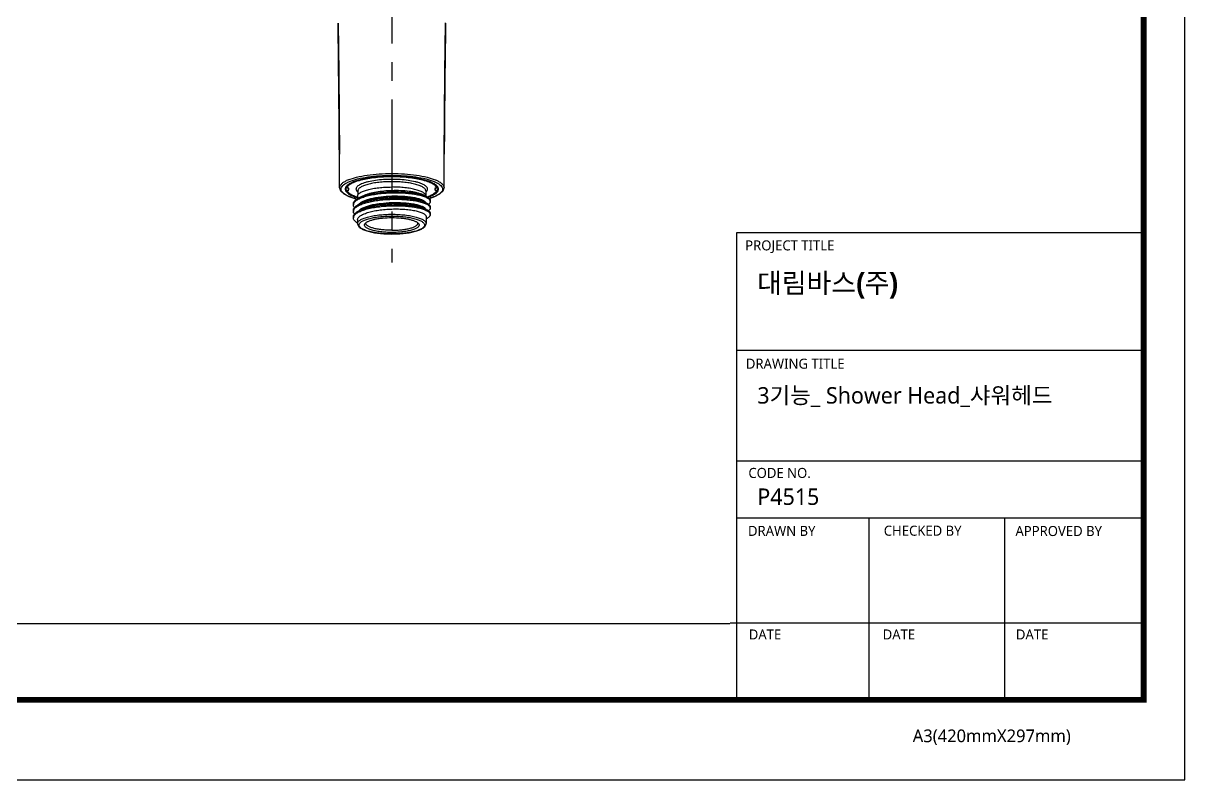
# Model space of a CAD drawing. Extents: x 4 to 1239, y 0 to 509.
# Drawn here: x 189.2 to 344.9, y 0 to 101.4 of the extents above; entities that cross this region are included whole.
import ezdxf

# ---------------------------------------------------------------- set-up
doc = ezdxf.new("R2010")
doc.units = 0
doc.header["$LTSCALE"] = 10
doc.header["$MEASUREMENT"] = 0
doc.linetypes.add('CENTER', pattern=[2, 1.25, -0.25, 0.25, -0.25])
doc.layers.get('0').update_dxf_attribs({"linetype": 'CONTINUOUS'})
doc.layers.add('02___PRT_ALL_AXES', color=7, linetype='CONTINUOUS')
doc.styles.add('Daelim Dimension', font='')
doc.styles.get('Daelim Dimension').set_extended_font_data('NanumGothic')

msp = doc.modelspace()

# ---------------------------------------------------------------- linework, layer by layer
at = {"color": 7, "linetype": 'Continuous'}
for p, q in [((245.751, 94.728), (245.837, 101.385)), ((231.629, 79.322), (231.603, 83.812)), ((245.631, 79.32), (245.657, 83.811)), ((231.629, 79.321), (231.629, 79.322)), ((231.629, 79.321), (231.76, 78.9)), ((232.38, 79.146), (232.38, 79.129)), ((232.455, 79.143), (232.463, 79.351)), ((232.455, 79.143), (232.461, 79.098)), ((232.851, 79.265), (232.606, 79.265)), ((232.606, 78.993), (232.851, 78.993)), ((232.83, 79.265), (232.83, 79.129)), ((234.929, 78.281), (234.458, 78.083)), ((243.102, 78.234), (242.631, 78.432)), ((244.654, 79.265), (244.408, 79.265)), ((244.408, 78.993), (244.654, 78.993)), ((244.43, 79.265), (244.43, 79.129)), ((244.797, 79.351), (244.804, 79.143)), ((244.798, 79.098), (244.804, 79.143)), ((244.88, 79.129), (244.879, 79.146)), ((245.498, 78.898), (245.631, 79.32)), ((233.48, 77.175), (233.48, 77.024)), ((233.48, 76.302), (233.48, 76.151)), ((234.929, 77.409), (234.458, 77.21)), ((234.929, 76.536), (234.458, 76.337)), ((243.102, 77.361), (242.631, 77.559)), ((243.102, 76.488), (242.631, 76.687)), ((243.78, 77.46), (243.78, 77.611)), ((243.78, 76.587), (243.78, 76.738)), ((233.48, 75.429), (233.48, 75.278)), ((243.78, 75.715), (243.78, 75.866))]:
    msp.add_line(p, q, dxfattribs=at)
at = {"color": 5, "ltscale": 40}
for p, q in [((339.366, 73.291), (284.831, 73.291)), ((339.366, 57.528), (284.831, 57.528)), ((339.366, 57.528), (284.831, 57.528)), ((339.366, 42.699), (284.831, 42.699)), ((339.366, 42.699), (284.831, 42.699)), ((339.366, 35.052), (284.831, 35.052)), ((339.366, 35.052), (284.831, 35.052)), ((302.544, 35.052), (302.544, 10.706)), ((320.723, 35.052), (320.723, 10.706)), ((339.366, 20.988), (283.969, 20.988)), ((339.366, 20.988), (285.256, 20.988)), ((339.366, 10.706), (292.629, 10.706))]:
    msp.add_line(p, q, dxfattribs=at)
at = {"color": 5, "ltscale": 0.5}
msp.add_line((284.831, 73.291), (284.831, 10.376), dxfattribs=at)
at = {"color": 5}
msp.add_line((9.145, 20.949), (283.903, 20.949), dxfattribs=at)
at = {"ltscale": 0.5}
msp.add_lwpolyline([(3.658, 0), (344.886, 0), (344.886, 250.024), (3.658, 250.024)], close=True, dxfattribs=at)
at = {"color": 5, "linetype": 'ByBlock', "lineweight": 200, "const_width": 0.786}
msp.add_lwpolyline([(9.145, 10.706), (339.366, 10.706), (339.366, 244.219), (9.145, 244.219)], close=True, dxfattribs=at)
at = {"color": 7, "linetype": 'Continuous'}
for points in [[(231.423, 101.353), (231.508, 94.728), (231.565, 88.973), (231.603, 83.812)], [(245.657, 83.811), (245.695, 88.973), (245.751, 94.728)], [(231.76, 78.9), (232.18, 78.487), (232.872, 78.122), (233.788, 77.817), (233.918, 77.789)], [(243.659, 77.88), (244.387, 78.122), (245.078, 78.486), (245.498, 78.898)]]:
    msp.add_lwpolyline(points, dxfattribs=at)
for centre, radius, start, end in [((-1963.723, 70.136), 2195.368, 0.356942, 0.814758), ((2441.062, 70.135), 2195.447, 179.185278, 179.643082), ((233.035, 79.059), 0.669, 148.91648, 153.21013), ((234.648, 75.827), 4.906, 112.19559, 115.03465), ((244.225, 79.059), 0.669, 26.78987, 31.08352), ((231.809, 79.323), 0.18, 180.31832, 185.00231), ((232.843, 79.129), 0.463, 180.01709, 186.7994), ((232.982, 79.085), 0.61, 153.23023, 156.57395), ((236.265, 85.543), 7.888, 253.0455, 253.42002), ((244.277, 79.085), 0.61, 23.42605, 26.76977), ((244.416, 79.129), 0.463, 353.2006, 359.98291), ((245.451, 79.323), 0.18, 354.43396, 359.67808), ((235.391, 74.567), 0.261, 173.43672, 179.98762), ((241.869, 74.567), 0.261, 0.01238, 6.56328)]:
    msp.add_arc(centre, radius, start, end, dxfattribs=at)
for points, knots in [([(232.795, 80.37), (233.157, 80.519), (233.993, 80.769), (235.377, 81.026), (236.954, 81.188), (238.061, 81.225), (238.63, 81.225)], [0, 0, 0, 0, 0.1982904, 0.4397489, 0.711878, 1, 1, 1, 1]), ([(232.961, 80.152), (233.313, 80.297), (234.125, 80.539), (235.469, 80.787), (237.001, 80.943), (238.077, 80.978), (238.63, 80.978)], [0, 0, 0, 0, 0.1982592, 0.4397027, 0.7118436, 1, 1, 1, 1]), ([(238.63, 81.225), (239.199, 81.225), (240.306, 81.188), (241.883, 81.026), (243.267, 80.769), (244.102, 80.519), (244.465, 80.37)], [0, 0, 0, 0, 0.288122, 0.5602511, 0.8017096, 1, 1, 1, 1]), ([(238.63, 80.978), (239.183, 80.978), (240.258, 80.943), (241.79, 80.787), (243.135, 80.539), (243.947, 80.297), (244.299, 80.152)], [0, 0, 0, 0, 0.2881564, 0.5602973, 0.8017408, 1, 1, 1, 1]), ([(231.629, 79.322), (231.629, 79.407), (231.679, 79.594), (231.877, 79.842), (232.182, 80.075), (232.432, 80.207), (232.572, 80.273)], [0, 0, 0, 0, 0.1823674, 0.3983369, 0.6679285, 1, 1, 1, 1]), ([(231.829, 79.131), (231.829, 79.211), (231.875, 79.387), (232.055, 79.623), (232.334, 79.845), (232.563, 79.97), (232.692, 80.033)], [0, 0, 0, 0, 0.1848091, 0.4019192, 0.6706352, 1, 1, 1, 1]), ([(232.921, 79.821), (232.822, 79.761), (232.651, 79.641), (232.51, 79.483), (232.462, 79.404)], [0, 0, 0, 0, 0.5536451, 1, 1, 1, 1]), ([(244.654, 79.265), (244.619, 79.38), (244.496, 79.544), (244.277, 79.722), (244.051, 79.861), (243.78, 79.994), (243.466, 80.119), (243.109, 80.236), (242.563, 80.385), (241.799, 80.539), (240.805, 80.672), (239.736, 80.754), (238.63, 80.782), (237.523, 80.754), (236.454, 80.672), (235.46, 80.539), (234.696, 80.385), (234.15, 80.236), (233.794, 80.119), (233.479, 79.994), (233.208, 79.861), (232.983, 79.722), (232.764, 79.544), (232.641, 79.38), (232.606, 79.265)], [0, 0, 0, 0, 0.0280356, 0.0457516, 0.0663306, 0.0898717, 0.1163563, 0.1456858, 0.1777032, 0.2489424, 0.3280678, 0.4126521, 0.500024, 0.587393, 0.6719661, 0.7510741, 0.8222996, 0.8543138, 0.8836423, 0.910127, 0.9336683, 0.9542473, 0.9719633, 1, 1, 1, 1]), ([(232.692, 80.033), (232.714, 80.043), (232.802, 80.085), (232.892, 80.124), (232.961, 80.152)], [0, 0, 0, 0, 0.2410364, 1, 1, 1, 1]), ([(244.339, 79.821), (244.204, 79.903), (243.89, 80.057), (243.127, 80.332), (241.953, 80.594), (240.362, 80.785), (238.63, 80.851), (236.898, 80.785), (235.307, 80.594), (234.133, 80.332), (233.37, 80.057), (233.056, 79.903), (232.921, 79.821)], [0, 0, 0, 0, 0.0406641, 0.0892666, 0.2077913, 0.3481349, 0.5, 0.6518651, 0.7922087, 0.9107334, 0.9593359, 1, 1, 1, 1]), ([(238.63, 80.434), (238.255, 80.434), (237.525, 80.411), (236.481, 80.309), (235.678, 80.168), (235.111, 80.021), (234.753, 79.904), (234.448, 79.776), (234.2, 79.639), (234.011, 79.495), (233.883, 79.343), (233.831, 79.205), (233.828, 79.098), (233.85, 78.99), (233.926, 78.854), (234.018, 78.764), (234.072, 78.72)], [0, 0, 0, 0, 0.197762, 0.385382, 0.5534457, 0.6276117, 0.6940935, 0.7523174, 0.8019994, 0.8433014, 0.8771391, 0.9057205, 0.9192823, 0.9330774, 0.9633747, 1, 1, 1, 1]), ([(238.63, 80.126), (238.334, 80.126), (237.752, 80.11), (236.908, 80.042), (236.13, 79.931), (235.538, 79.803), (235.121, 79.679), (234.855, 79.583), (234.625, 79.48), (234.433, 79.371), (234.28, 79.258), (234.167, 79.14), (234.097, 79.017), (234.08, 78.93), (234.08, 78.889)], [0, 0, 0, 0, 0.1803617, 0.3543065, 0.5157587, 0.6592437, 0.7228299, 0.7803697, 0.8315674, 0.8762935, 0.9146657, 0.9471884, 0.9749733, 1, 1, 1, 1]), ([(243.188, 78.72), (243.242, 78.764), (243.333, 78.854), (243.41, 78.99), (243.431, 79.098), (243.429, 79.205), (243.377, 79.343), (243.249, 79.495), (243.06, 79.639), (242.812, 79.776), (242.506, 79.904), (242.148, 80.021), (241.582, 80.168), (240.779, 80.309), (239.735, 80.411), (239.004, 80.434), (238.63, 80.434)], [0, 0, 0, 0, 0.0366253, 0.0669226, 0.0807176, 0.0942795, 0.1228608, 0.1566985, 0.1980005, 0.2476826, 0.3059065, 0.3723883, 0.4465543, 0.6146181, 0.802238, 1, 1, 1, 1]), ([(243.18, 78.889), (243.18, 78.93), (243.163, 79.017), (243.092, 79.14), (242.98, 79.258), (242.827, 79.371), (242.635, 79.48), (242.405, 79.583), (242.139, 79.679), (241.722, 79.803), (241.13, 79.931), (240.352, 80.042), (239.507, 80.11), (238.926, 80.126), (238.63, 80.126)], [0, 0, 0, 0, 0.0250267, 0.0528116, 0.0853343, 0.1237065, 0.1684326, 0.2196303, 0.2771701, 0.3407563, 0.4842413, 0.6456935, 0.8196383, 1, 1, 1, 1]), ([(244.299, 80.152), (244.322, 80.143), (244.413, 80.105), (244.502, 80.065), (244.567, 80.033)], [0, 0, 0, 0, 0.2589566, 1, 1, 1, 1]), ([(244.798, 79.404), (244.75, 79.483), (244.608, 79.641), (244.437, 79.761), (244.339, 79.821)], [0, 0, 0, 0, 0.4463549, 1, 1, 1, 1]), ([(244.465, 80.37), (244.484, 80.362), (244.559, 80.331), (244.633, 80.298), (244.688, 80.273)], [0, 0, 0, 0, 0.257058, 1, 1, 1, 1]), ([(244.567, 80.033), (244.696, 79.97), (244.925, 79.845), (245.205, 79.623), (245.385, 79.387), (245.431, 79.211), (245.431, 79.131)], [0, 0, 0, 0, 0.3293648, 0.5980809, 0.8151908, 1, 1, 1, 1]), ([(244.688, 80.273), (244.828, 80.207), (245.077, 80.075), (245.383, 79.842), (245.58, 79.594), (245.631, 79.407), (245.631, 79.322)], [0, 0, 0, 0, 0.3320715, 0.6016631, 0.8176326, 1, 1, 1, 1]), ([(231.658, 79.222), (231.676, 79.195), (231.728, 79.147), (231.795, 79.131), (231.829, 79.131)], [0, 0, 0, 0, 0.4960851, 1, 1, 1, 1]), ([(233.923, 77.796), (233.623, 77.874), (233.091, 78.038), (232.493, 78.314), (232.145, 78.564), (231.967, 78.745), (231.856, 78.933), (231.829, 79.068), (231.829, 79.131)], [0, 0, 0, 0, 0.3564444, 0.6386538, 0.7514106, 0.8466419, 0.9275653, 1, 1, 1, 1]), ([(232.423, 79.328), (232.416, 79.313), (232.394, 79.255), (232.382, 79.192), (232.38, 79.146)], [0, 0, 0, 0, 0.25923, 1, 1, 1, 1]), ([(232.383, 79.074), (232.412, 78.834), (232.695, 78.569), (233.057, 78.355), (233.434, 78.174), (233.745, 78.065), (233.965, 77.998)], [0, 0, 0, 0, 0.3680639, 0.5002261, 0.6498051, 1, 1, 1, 1]), ([(232.461, 79.098), (232.536, 78.848), (232.824, 78.593), (233.197, 78.379), (233.547, 78.213), (233.831, 78.112), (234.031, 78.05)], [0, 0, 0, 0, 0.4034616, 0.5325513, 0.6749344, 1, 1, 1, 1]), ([(232.461, 79.098), (232.47, 79.068), (232.51, 79.013), (232.574, 78.993), (232.606, 78.993)], [0, 0, 0, 0, 0.4944602, 1, 1, 1, 1]), ([(232.606, 79.265), (232.576, 79.265), (232.516, 79.282), (232.476, 79.331), (232.465, 79.358)], [0, 0, 0, 0, 0.5051004, 1, 1, 1, 1]), ([(232.606, 78.993), (232.635, 78.899), (232.725, 78.762), (232.891, 78.608), (233.057, 78.488), (233.257, 78.372), (233.583, 78.217), (233.851, 78.12), (234.039, 78.06)], [0, 0, 0, 0, 0.1676788, 0.2694637, 0.3854396, 0.516422, 0.6626671, 1, 1, 1, 1]), ([(232.851, 79.265), (232.848, 79.254), (232.835, 79.21), (232.83, 79.163), (232.83, 79.129)], [0, 0, 0, 0, 0.2552869, 1, 1, 1, 1]), ([(232.83, 79.129), (232.83, 79.118), (232.832, 79.072), (232.841, 79.026), (232.851, 78.993)], [0, 0, 0, 0, 0.2468239, 1, 1, 1, 1]), ([(233.48, 77.175), (233.48, 77.215), (233.491, 77.299), (233.541, 77.421), (233.622, 77.541), (233.733, 77.657), (233.874, 77.771), (234.112, 77.925), (234.314, 78.022), (234.458, 78.083)], [0, 0, 0, 0, 0.0866325, 0.1784615, 0.279779, 0.3936041, 0.521832, 0.6654747, 1, 1, 1, 1]), ([(233.501, 77.164), (233.516, 77.213), (233.564, 77.314), (233.676, 77.453), (233.828, 77.587), (234.02, 77.717), (234.251, 77.842), (234.625, 78.007), (235.176, 78.19), (235.925, 78.366), (236.764, 78.504), (237.665, 78.599), (238.598, 78.649), (239.533, 78.653), (240.437, 78.611), (241.28, 78.526), (242.034, 78.402), (242.593, 78.266), (242.974, 78.137), (243.21, 78.039), (243.407, 77.935), (243.564, 77.827), (243.681, 77.715), (243.735, 77.631), (243.753, 77.59)], [0, 0, 0, 0, 0.0142228, 0.0303403, 0.0488801, 0.0701236, 0.0941829, 0.1210524, 0.1828001, 0.2540734, 0.3329367, 0.4170593, 0.5038606, 0.5906334, 0.6746595, 0.7533232, 0.8242286, 0.8853277, 0.9117082, 0.9351254, 0.9555263, 0.9729577, 0.9876267, 1, 1, 1, 1]), ([(234.181, 77.085), (234.251, 77.169), (234.445, 77.329), (234.81, 77.528), (235.277, 77.709), (235.832, 77.867), (236.462, 78), (237.401, 78.141), (238.132, 78.194), (238.63, 78.209)], [0, 0, 0, 0, 0.0704178, 0.1592071, 0.2665308, 0.3908937, 0.5298058, 0.6801103, 1, 1, 1, 1]), ([(234.458, 78.083), (234.592, 78.139), (234.881, 78.245), (235.346, 78.381), (235.863, 78.5), (236.626, 78.638), (237.645, 78.755), (238.9, 78.813), (240.139, 78.787), (241.124, 78.698), (241.844, 78.585), (242.317, 78.486), (242.732, 78.373), (242.986, 78.282), (243.102, 78.234)], [0, 0, 0, 0, 0.0495834, 0.104955, 0.1654857, 0.2304091, 0.3698464, 0.5155286, 0.6591354, 0.7924536, 0.8528929, 0.9080653, 0.957279, 1, 1, 1, 1]), ([(234.458, 77.21), (234.592, 77.267), (234.881, 77.373), (235.346, 77.508), (235.863, 77.627), (236.626, 77.765), (237.645, 77.882), (238.9, 77.94), (240.139, 77.915), (241.124, 77.825), (241.844, 77.712), (242.317, 77.614), (242.732, 77.5), (242.986, 77.409), (243.102, 77.361)], [0, 0, 0, 0, 0.0495836, 0.1049549, 0.1654855, 0.2304088, 0.3698464, 0.5155287, 0.6591355, 0.7924543, 0.8528936, 0.9080657, 0.9572791, 1, 1, 1, 1]), ([(238.63, 78.922), (238.274, 78.911), (237.579, 78.868), (236.587, 78.74), (235.823, 78.579), (235.283, 78.419), (235.041, 78.329), (234.929, 78.281)], [0, 0, 0, 0, 0.283175, 0.5526432, 0.7952158, 0.9029012, 1, 1, 1, 1]), ([(238.63, 78.049), (238.274, 78.038), (237.579, 77.995), (236.587, 77.867), (235.823, 77.707), (235.283, 77.546), (235.041, 77.456), (234.929, 77.409)], [0, 0, 0, 0, 0.2831779, 0.552646, 0.7952174, 0.9029027, 1, 1, 1, 1]), ([(242.631, 78.432), (242.523, 78.478), (242.282, 78.563), (241.887, 78.667), (241.436, 78.757), (240.746, 78.857), (239.804, 78.93), (239.03, 78.934), (238.63, 78.922)], [0, 0, 0, 0, 0.0870029, 0.1881423, 0.3021652, 0.4274424, 0.7038576, 1, 1, 1, 1]), ([(238.63, 78.209), (239.15, 78.225), (239.912, 78.214), (240.89, 78.126), (241.538, 78.03), (242.1, 77.906), (242.504, 77.778), (242.768, 77.661), (242.924, 77.574), (243.049, 77.484), (243.116, 77.417), (243.142, 77.383)], [0, 0, 0, 0, 0.3338293, 0.4888371, 0.6301549, 0.7541128, 0.8578094, 0.9014923, 0.9396132, 0.9723079, 1, 1, 1, 1]), ([(242.631, 77.559), (242.523, 77.605), (242.282, 77.69), (241.887, 77.794), (241.436, 77.884), (240.746, 77.985), (239.804, 78.057), (239.03, 78.061), (238.63, 78.049)], [0, 0, 0, 0, 0.0870042, 0.1881433, 0.3021647, 0.427441, 0.7038588, 1, 1, 1, 1]), ([(243.102, 78.234), (243.113, 78.229), (243.158, 78.21), (243.202, 78.189), (243.235, 78.174)], [0, 0, 0, 0, 0.2574555, 1, 1, 1, 1]), ([(243.235, 78.174), (243.316, 78.134), (243.46, 78.056), (243.615, 77.935), (243.702, 77.834), (243.747, 77.761), (243.774, 77.686), (243.78, 77.636), (243.78, 77.611)], [0, 0, 0, 0, 0.3302972, 0.5992136, 0.7132121, 0.8159055, 0.9102121, 1, 1, 1, 1]), ([(243.356, 78.105), (243.527, 78.163), (243.769, 78.256), (244.063, 78.405), (244.243, 78.516), (244.394, 78.629), (244.545, 78.776), (244.627, 78.905), (244.654, 78.993)], [0, 0, 0, 0, 0.3344009, 0.4797057, 0.6102451, 0.7263643, 0.8289335, 1, 1, 1, 1]), ([(243.375, 78.097), (243.556, 78.158), (243.885, 78.284), (244.258, 78.483), (244.493, 78.66), (244.63, 78.794), (244.736, 78.939), (244.783, 79.044), (244.798, 79.098)], [0, 0, 0, 0, 0.3191401, 0.5868893, 0.7029863, 0.8089084, 0.9069103, 1, 1, 1, 1]), ([(243.465, 78.052), (243.662, 78.118), (243.94, 78.223), (244.276, 78.396), (244.602, 78.602), (244.85, 78.852), (244.877, 79.074)], [0, 0, 0, 0, 0.3466496, 0.4950047, 0.626511, 1, 1, 1, 1]), ([(245.431, 79.131), (245.431, 79.073), (245.409, 78.952), (245.316, 78.779), (245.168, 78.613), (244.877, 78.382), (244.373, 78.123), (243.922, 77.965), (243.667, 77.888)], [0, 0, 0, 0, 0.0759543, 0.15947, 0.2559764, 0.368723, 0.6480908, 1, 1, 1, 1]), ([(244.43, 79.129), (244.43, 79.141), (244.428, 79.186), (244.419, 79.232), (244.408, 79.265)], [0, 0, 0, 0, 0.2468239, 1, 1, 1, 1]), ([(244.408, 78.993), (244.412, 79.004), (244.424, 79.049), (244.43, 79.095), (244.43, 79.129)], [0, 0, 0, 0, 0.2552869, 1, 1, 1, 1]), ([(244.795, 79.358), (244.784, 79.331), (244.744, 79.282), (244.684, 79.265), (244.654, 79.265)], [0, 0, 0, 0, 0.4948996, 1, 1, 1, 1]), ([(244.654, 78.993), (244.685, 78.993), (244.75, 79.013), (244.79, 79.068), (244.798, 79.098)], [0, 0, 0, 0, 0.5055398, 1, 1, 1, 1]), ([(244.88, 79.146), (244.879, 79.161), (244.874, 79.224), (244.856, 79.284), (244.837, 79.328)], [0, 0, 0, 0, 0.2438242, 1, 1, 1, 1]), ([(245.601, 79.222), (245.583, 79.194), (245.532, 79.147), (245.464, 79.131), (245.431, 79.131)], [0, 0, 0, 0, 0.4960936, 1, 1, 1, 1]), ([(233.48, 76.302), (233.48, 76.343), (233.491, 76.426), (233.541, 76.548), (233.622, 76.668), (233.733, 76.784), (233.874, 76.898), (234.112, 77.052), (234.314, 77.149), (234.458, 77.21)], [0, 0, 0, 0, 0.0866321, 0.1784627, 0.2797766, 0.3936063, 0.5218284, 0.6654765, 1, 1, 1, 1]), ([(233.48, 77.024), (233.48, 77.036), (233.482, 77.083), (233.491, 77.13), (233.501, 77.164)], [0, 0, 0, 0, 0.2471043, 1, 1, 1, 1]), ([(233.62, 76.667), (233.577, 76.721), (233.507, 76.833), (233.48, 76.963), (233.48, 77.024)], [0, 0, 0, 0, 0.5296311, 1, 1, 1, 1]), ([(233.48, 75.429), (233.48, 75.47), (233.491, 75.553), (233.541, 75.676), (233.622, 75.795), (233.733, 75.912), (233.874, 76.025), (234.112, 76.179), (234.314, 76.277), (234.458, 76.337)], [0, 0, 0, 0, 0.0866327, 0.1784612, 0.2797791, 0.3936039, 0.5218317, 0.6654747, 1, 1, 1, 1]), ([(233.48, 76.151), (233.48, 76.163), (233.482, 76.213), (233.492, 76.263), (233.503, 76.298)], [0, 0, 0, 0, 0.2467964, 1, 1, 1, 1]), ([(233.501, 75.419), (233.517, 75.468), (233.565, 75.569), (233.677, 75.708), (233.829, 75.842), (234.022, 75.972), (234.252, 76.097), (234.626, 76.262), (235.178, 76.444), (235.927, 76.621), (236.765, 76.759), (237.666, 76.854), (238.6, 76.904), (239.534, 76.907), (240.438, 76.865), (241.281, 76.781), (242.035, 76.657), (242.593, 76.52), (242.974, 76.391), (243.21, 76.293), (243.406, 76.19), (243.564, 76.081), (243.681, 75.969), (243.735, 75.886), (243.752, 75.844)], [0, 0, 0, 0, 0.0142308, 0.0303598, 0.0489128, 0.0701694, 0.0942409, 0.1211216, 0.1828862, 0.254169, 0.3330344, 0.4171525, 0.5039439, 0.5907031, 0.6747134, 0.7533611, 0.8242519, 0.8853391, 0.9117152, 0.9351289, 0.9555277, 0.9729579, 0.9876266, 1, 1, 1, 1]), ([(233.503, 76.298), (233.537, 76.403), (233.644, 76.553), (233.835, 76.72), (234.028, 76.849), (234.259, 76.973), (234.633, 77.138), (235.184, 77.319), (235.931, 77.495), (236.767, 77.632), (237.664, 77.726), (238.594, 77.776), (239.526, 77.78), (240.427, 77.739), (241.268, 77.655), (242.021, 77.532), (242.58, 77.397), (242.962, 77.269), (243.198, 77.171), (243.396, 77.068), (243.555, 76.961), (243.675, 76.85), (243.731, 76.766), (243.749, 76.725)], [0, 0, 0, 0, 0.0302667, 0.04888, 0.0701891, 0.0942978, 0.121199, 0.1829505, 0.2541529, 0.332884, 0.4168344, 0.5034485, 0.5900456, 0.6739339, 0.7525216, 0.8234318, 0.8846292, 0.9110955, 0.9346201, 0.9551467, 0.9727162, 0.9875197, 1, 1, 1, 1]), ([(234.04, 74.998), (234.04, 75.043), (234.056, 75.14), (234.127, 75.278), (234.24, 75.411), (234.395, 75.539), (234.589, 75.663), (234.821, 75.78), (235.09, 75.891), (235.509, 76.035), (236.106, 76.187), (236.892, 76.326), (237.744, 76.422), (238.331, 76.455), (238.63, 76.464)], [0, 0, 0, 0, 0.0272873, 0.0570241, 0.0910579, 0.1305037, 0.1759148, 0.2274622, 0.2850618, 0.3484548, 0.4909064, 0.650629, 0.8223084, 1, 1, 1, 1]), ([(234.167, 76.194), (234.234, 76.28), (234.424, 76.443), (234.786, 76.644), (235.252, 76.828), (235.809, 76.989), (236.443, 77.124), (237.389, 77.267), (238.127, 77.321), (238.63, 77.337)], [0, 0, 0, 0, 0.0694762, 0.1574903, 0.2643614, 0.3886314, 0.5277824, 0.6785997, 1, 1, 1, 1]), ([(234.458, 76.337), (234.592, 76.394), (234.881, 76.5), (235.346, 76.635), (235.863, 76.754), (236.626, 76.892), (237.645, 77.01), (238.9, 77.067), (240.139, 77.042), (241.124, 76.953), (241.844, 76.839), (242.317, 76.741), (242.732, 76.627), (242.986, 76.537), (243.102, 76.488)], [0, 0, 0, 0, 0.0495834, 0.1049548, 0.1654856, 0.2304091, 0.3698464, 0.5155286, 0.6591354, 0.7924536, 0.8528928, 0.9080652, 0.9572789, 1, 1, 1, 1]), ([(238.63, 77.176), (238.274, 77.165), (237.579, 77.122), (236.587, 76.994), (235.823, 76.834), (235.283, 76.673), (235.041, 76.583), (234.929, 76.536)], [0, 0, 0, 0, 0.2831768, 0.5526402, 0.7952129, 0.9029003, 1, 1, 1, 1]), ([(238.63, 77.337), (239.15, 77.352), (239.914, 77.341), (240.892, 77.253), (241.541, 77.156), (242.102, 77.032), (242.506, 76.904), (242.77, 76.787), (242.926, 76.7), (243.051, 76.61), (243.117, 76.542), (243.143, 76.508)], [0, 0, 0, 0, 0.3340111, 0.4890822, 0.6304271, 0.7543717, 0.8580145, 0.9016543, 0.9397248, 0.9723624, 1, 1, 1, 1]), ([(242.631, 76.687), (242.523, 76.732), (242.282, 76.817), (241.887, 76.921), (241.436, 77.011), (240.746, 77.112), (239.804, 77.184), (239.03, 77.188), (238.63, 77.176)], [0, 0, 0, 0, 0.087003, 0.1881424, 0.3021653, 0.4274425, 0.7038582, 1, 1, 1, 1]), ([(238.63, 76.464), (238.928, 76.473), (239.514, 76.475), (240.366, 76.433), (241.151, 76.348), (241.748, 76.242), (242.169, 76.136), (242.437, 76.052), (242.669, 75.962), (242.863, 75.866), (243.017, 75.766), (243.13, 75.661), (243.202, 75.551), (243.22, 75.471), (243.22, 75.434)], [0, 0, 0, 0, 0.1830178, 0.359216, 0.5223955, 0.6669318, 0.7307314, 0.788238, 0.8391183, 0.8831949, 0.9205238, 0.9515431, 0.9773337, 1, 1, 1, 1]), ([(243.102, 77.361), (243.202, 77.319), (243.38, 77.233), (243.573, 77.1), (243.682, 76.987), (243.738, 76.906), (243.772, 76.823), (243.78, 76.766), (243.78, 76.738)], [0, 0, 0, 0, 0.3383537, 0.6102891, 0.7235406, 0.8239425, 0.9146285, 1, 1, 1, 1]), ([(243.102, 76.488), (243.202, 76.446), (243.38, 76.361), (243.573, 76.227), (243.682, 76.114), (243.738, 76.033), (243.772, 75.95), (243.78, 75.893), (243.78, 75.866)], [0, 0, 0, 0, 0.3383544, 0.6102887, 0.7235397, 0.8239409, 0.9146291, 1, 1, 1, 1]), ([(243.142, 77.383), (243.146, 77.378), (243.158, 77.361), (243.17, 77.344), (243.177, 77.33)], [0, 0, 0, 0, 0.2582262, 1, 1, 1, 1]), ([(243.143, 76.508), (243.147, 76.504), (243.159, 76.487), (243.17, 76.47), (243.178, 76.456)], [0, 0, 0, 0, 0.2581535, 1, 1, 1, 1]), ([(243.78, 76.587), (243.78, 76.556), (243.77, 76.491), (243.725, 76.397), (243.654, 76.305), (243.593, 76.25), (243.559, 76.223)], [0, 0, 0, 0, 0.2127552, 0.4422629, 0.7017707, 1, 1, 1, 1]), ([(243.78, 77.46), (243.78, 77.43), (243.77, 77.366), (243.728, 77.274), (243.66, 77.185), (243.601, 77.13), (243.569, 77.103)], [0, 0, 0, 0, 0.2139604, 0.4440789, 0.7032043, 1, 1, 1, 1]), ([(243.749, 76.725), (243.754, 76.714), (243.771, 76.67), (243.78, 76.622), (243.78, 76.587)], [0, 0, 0, 0, 0.2602256, 1, 1, 1, 1]), ([(243.753, 77.59), (243.757, 77.579), (243.772, 77.538), (243.78, 77.493), (243.78, 77.46)], [0, 0, 0, 0, 0.2591366, 1, 1, 1, 1]), ([(233.625, 75.788), (233.581, 75.843), (233.508, 75.956), (233.48, 76.089), (233.48, 76.151)], [0, 0, 0, 0, 0.5305507, 1, 1, 1, 1]), ([(233.48, 75.278), (233.48, 75.29), (233.482, 75.337), (233.491, 75.385), (233.501, 75.419)], [0, 0, 0, 0, 0.2470662, 1, 1, 1, 1]), ([(234.029, 74.584), (233.946, 74.634), (233.798, 74.734), (233.62, 74.907), (233.507, 75.087), (233.48, 75.217), (233.48, 75.278)], [0, 0, 0, 0, 0.3147512, 0.5792589, 0.8020475, 1, 1, 1, 1]), ([(234.04, 74.51), (234.04, 74.551), (234.057, 74.639), (234.128, 74.764), (234.241, 74.883), (234.396, 74.997), (234.59, 75.106), (234.822, 75.21), (235.09, 75.308), (235.51, 75.432), (236.108, 75.562), (236.893, 75.674), (237.745, 75.743), (238.331, 75.758), (238.63, 75.758)], [0, 0, 0, 0, 0.0250267, 0.0528116, 0.0853343, 0.1237065, 0.1684326, 0.2196303, 0.2771701, 0.3407563, 0.4842413, 0.6456935, 0.8196383, 1, 1, 1, 1]), ([(238.63, 73.124), (238.344, 73.124), (237.783, 73.139), (236.969, 73.205), (236.217, 73.311), (235.646, 73.435), (235.245, 73.555), (234.988, 73.648), (234.766, 73.747), (234.58, 73.852), (234.433, 73.961), (234.324, 74.075), (234.256, 74.194), (234.232, 74.318), (234.256, 74.441), (234.324, 74.56), (234.433, 74.674), (234.58, 74.783), (234.766, 74.888), (234.988, 74.987), (235.245, 75.08), (235.646, 75.2), (236.217, 75.324), (236.969, 75.43), (237.783, 75.496), (238.344, 75.511), (238.63, 75.511)], [0, 0, 0, 0, 0.0901808, 0.1771533, 0.2578794, 0.329622, 0.3614151, 0.390185, 0.4157838, 0.4381468, 0.4573329, 0.4735942, 0.4874867, 0.5, 0.5125133, 0.5264058, 0.5426671, 0.5618532, 0.5842162, 0.609815, 0.6385849, 0.670378, 0.7421206, 0.8228467, 0.9098192, 1, 1, 1, 1]), ([(235.029, 74.479), (235.047, 74.51), (235.096, 74.571), (235.192, 74.655), (235.313, 74.735), (235.52, 74.844), (235.84, 74.965), (236.289, 75.085), (236.808, 75.183), (237.595, 75.282), (238.21, 75.31), (238.63, 75.31)], [0, 0, 0, 0, 0.0285872, 0.0617548, 0.1000774, 0.1437943, 0.2473027, 0.3709797, 0.5120378, 0.6668152, 1, 1, 1, 1]), ([(238.63, 75.758), (238.928, 75.758), (239.515, 75.743), (240.367, 75.674), (241.152, 75.562), (241.749, 75.432), (242.169, 75.308), (242.438, 75.21), (242.67, 75.106), (242.864, 74.997), (243.018, 74.883), (243.132, 74.764), (243.203, 74.639), (243.22, 74.551), (243.22, 74.51)], [0, 0, 0, 0, 0.1803617, 0.3543065, 0.5157587, 0.6592437, 0.7228299, 0.7803697, 0.8315674, 0.8762935, 0.9146657, 0.9471884, 0.9749733, 1, 1, 1, 1]), ([(238.63, 75.511), (238.915, 75.511), (239.477, 75.496), (240.291, 75.43), (241.042, 75.324), (241.613, 75.2), (242.015, 75.08), (242.272, 74.987), (242.494, 74.888), (242.679, 74.783), (242.827, 74.674), (242.936, 74.56), (243.004, 74.441), (243.027, 74.318), (243.004, 74.194), (242.936, 74.075), (242.827, 73.961), (242.679, 73.852), (242.494, 73.747), (242.272, 73.648), (242.015, 73.555), (241.613, 73.435), (241.042, 73.311), (240.291, 73.205), (239.477, 73.139), (238.915, 73.124), (238.63, 73.124)], [0, 0, 0, 0, 0.0901808, 0.1771533, 0.2578794, 0.329622, 0.3614151, 0.390185, 0.4157838, 0.4381468, 0.4573329, 0.4735942, 0.4874867, 0.5, 0.5125133, 0.5264058, 0.5426671, 0.5618532, 0.5842162, 0.609815, 0.6385849, 0.670378, 0.7421206, 0.8228467, 0.9098192, 1, 1, 1, 1]), ([(238.63, 75.31), (239.049, 75.31), (239.665, 75.282), (240.451, 75.183), (240.971, 75.085), (241.419, 74.965), (241.739, 74.844), (241.947, 74.735), (242.068, 74.655), (242.163, 74.571), (242.212, 74.51), (242.231, 74.479)], [0, 0, 0, 0, 0.3331848, 0.4879622, 0.6290203, 0.7526973, 0.8562057, 0.8999226, 0.9382452, 0.9714128, 1, 1, 1, 1]), ([(243.78, 75.715), (243.78, 75.69), (243.774, 75.639), (243.746, 75.564), (243.701, 75.491), (243.613, 75.389), (243.455, 75.267), (243.309, 75.188), (243.226, 75.148)], [0, 0, 0, 0, 0.0894827, 0.1835386, 0.2860667, 0.4000118, 0.6691305, 1, 1, 1, 1]), ([(243.752, 75.844), (243.757, 75.834), (243.772, 75.792), (243.78, 75.747), (243.78, 75.715)], [0, 0, 0, 0, 0.2591495, 1, 1, 1, 1]), ([(234.04, 74.51), (234.04, 74.449), (234.062, 74.326), (234.152, 74.161), (234.285, 74.016), (234.454, 73.888), (234.655, 73.771), (234.891, 73.663), (235.159, 73.565), (235.573, 73.44), (236.16, 73.311), (236.93, 73.2), (237.763, 73.132), (238.338, 73.116), (238.63, 73.116)], [0, 0, 0, 0, 0.036041, 0.0722523, 0.1103291, 0.1515785, 0.1973543, 0.2482959, 0.3046472, 0.3663687, 0.5047335, 0.6598898, 0.8268852, 1, 1, 1, 1]), ([(238.63, 73.325), (238.368, 73.325), (237.855, 73.34), (237.117, 73.406), (236.541, 73.498), (236.126, 73.593), (235.855, 73.67), (235.616, 73.755), (235.411, 73.845), (235.244, 73.942), (235.115, 74.043), (235.025, 74.149), (234.978, 74.261), (234.978, 74.377), (235.009, 74.447), (235.029, 74.479)], [0, 0, 0, 0, 0.1907, 0.3731388, 0.5395762, 0.6146464, 0.6832983, 0.7449582, 0.7992206, 0.8459181, 0.8852473, 0.9179918, 0.9459044, 0.9720082, 1, 1, 1, 1]), ([(238.63, 73.616), (238.402, 73.616), (237.955, 73.628), (237.305, 73.68), (236.706, 73.765), (236.18, 73.88), (235.8, 74.001), (235.549, 74.113), (235.401, 74.196), (235.284, 74.283), (235.197, 74.374), (235.143, 74.469), (235.13, 74.536), (235.13, 74.568)], [0, 0, 0, 0, 0.180372, 0.3543246, 0.5157865, 0.6592795, 0.7803588, 0.8315576, 0.8762868, 0.9146613, 0.9471852, 0.9749721, 1, 1, 1, 1]), ([(238.63, 73.616), (238.858, 73.616), (239.305, 73.628), (239.954, 73.68), (240.553, 73.765), (241.079, 73.88), (241.46, 74.001), (241.711, 74.113), (241.858, 74.196), (241.976, 74.283), (242.063, 74.374), (242.117, 74.469), (242.13, 74.536), (242.13, 74.568)], [0, 0, 0, 0, 0.180372, 0.3543246, 0.5157865, 0.6592795, 0.7803588, 0.8315576, 0.8762868, 0.9146613, 0.9471852, 0.9749721, 1, 1, 1, 1]), ([(238.63, 73.116), (238.922, 73.116), (239.496, 73.132), (240.33, 73.2), (241.1, 73.311), (241.686, 73.44), (242.101, 73.565), (242.369, 73.663), (242.604, 73.771), (242.806, 73.888), (242.975, 74.016), (243.107, 74.161), (243.198, 74.326), (243.22, 74.449), (243.22, 74.51)], [0, 0, 0, 0, 0.1731151, 0.3401107, 0.4952671, 0.6336319, 0.6953534, 0.7517047, 0.8026462, 0.8484218, 0.8896714, 0.9277473, 0.9639596, 1, 1, 1, 1]), ([(242.231, 74.479), (242.251, 74.447), (242.281, 74.377), (242.282, 74.261), (242.234, 74.149), (242.145, 74.043), (242.016, 73.942), (241.848, 73.845), (241.644, 73.755), (241.405, 73.67), (241.134, 73.593), (240.718, 73.498), (240.143, 73.406), (239.404, 73.34), (238.892, 73.325), (238.63, 73.325)], [0, 0, 0, 0, 0.0279918, 0.0540956, 0.0820082, 0.1147527, 0.1540819, 0.2007794, 0.2550418, 0.3167017, 0.3853536, 0.4604238, 0.6268612, 0.8093, 1, 1, 1, 1])]:
    msp.add_open_spline(points, degree=3, knots=knots, dxfattribs=at)
for points in [[(232.465, 79.358), (232.458, 79.376), (232.455, 79.396), (232.455, 79.414)], [(244.804, 79.414), (244.805, 79.396), (244.802, 79.376), (244.795, 79.358)], [(231.63, 79.307), (231.632, 79.278), (231.642, 79.248), (231.658, 79.222)], [(245.63, 79.306), (245.627, 79.276), (245.617, 79.247), (245.601, 79.222)]]:
    msp.add_open_spline(points, degree=3, dxfattribs=at)
at = {"layer": '02___PRT_ALL_AXES', "color": 1, "linetype": 'CENTER'}
msp.add_line((238.63, 171.146), (238.63, 69.312), dxfattribs=at)
at = {"layer": '02___PRT_ALL_AXES', "color": 7, "linetype": 'Continuous'}
for p, q in [((234.04, 78.167), (234.04, 77.874)), ((234.08, 78.889), (234.08, 78.319)), ((243.18, 78.889), (243.18, 78.319)), ((234.04, 74.998), (234.04, 74.51)), ((243.22, 75.434), (243.22, 74.51))]:
    msp.add_line(p, q, dxfattribs=at)
msp.add_arc((234.379, 78.167), 0.339, 178.33514, 179.99972, dxfattribs=at)
for points in [[(234.04, 78.177), (234.041, 78.218), (234.061, 78.306), (234.135, 78.429), (234.25, 78.547), (234.406, 78.66), (234.601, 78.769), (234.834, 78.872), (235.103, 78.969), (235.523, 79.092), (236.118, 79.221), (236.901, 79.331), (237.749, 79.4), (238.333, 79.415), (238.63, 79.415)], [(243.22, 78.177), (243.218, 78.218), (243.199, 78.306), (243.125, 78.429), (243.009, 78.547), (242.853, 78.66), (242.658, 78.769), (242.425, 78.872), (242.156, 78.969), (241.737, 79.092), (241.141, 79.221), (240.359, 79.331), (239.511, 79.4), (238.927, 79.415), (238.63, 79.415)]]:
    msp.add_open_spline(points, degree=3, knots=[0, 0, 0, 0, 0.0250726, 0.0530613, 0.0858525, 0.1244961, 0.1694578, 0.2208364, 0.2784964, 0.3421368, 0.4855415, 0.646693, 0.8201803, 1, 1, 1, 1], dxfattribs=at)

# ---------------------------------------------------------------- texts
at = {"color": 5, "ltscale": 40, "style": 'Daelim Dimension'}
for s, height, p in [('PROJECT TITLE', 1.34657, (285.985, 70.917)), ('DRAWING TITLE', 1.34657, (286.071, 55.069)), ('CODE NO.', 1.3466, (286.409, 40.433)), ('DRAWN BY', 1.3466, (286.356, 32.671)), ('CHECKED BY', 1.3466, (304.55, 32.695)), ('APPROVED BY', 1.34657, (322.195, 32.652)), ('DATE', 1.3466, (286.462, 18.792)), ('DATE', 1.3466, (304.407, 18.792)), ('DATE', 1.3466, (322.257, 18.792)), ('A3(420mmX297mm)', 1.69952, (308.433, 5.037))]:
    msp.add_text(s, height=height, dxfattribs=at).set_placement(p)
at = {"attachment_point": 1, "style": 'Daelim Dimension'}
for s, insert, char_height, width in [('{\\fPretendard Variable SemiBold|b0|i0|c129|p2;\\C7;대림바스(주)}', (287.587, 67.876), 2.63967, 42.42547), ('{\\fNanumGothic|b0|i0|c129|p50;P4515}', (287.61, 39.027), 2.20363, 37.0849)]:
    msp.add_mtext(s, dxfattribs=dict(at, insert=insert, char_height=char_height, width=width))
at = {"color": 7, "insert": (287.61, 52.599), "char_height": 2.20363, "width": 57.27605, "attachment_point": 1, "style": 'Daelim Dimension'}
msp.add_mtext('{\\fNanumGothic|b0|i0|c129|p50;3기능_ Shower Head_샤워헤드}', dxfattribs=at)

doc.saveas('drawing.dxf')
